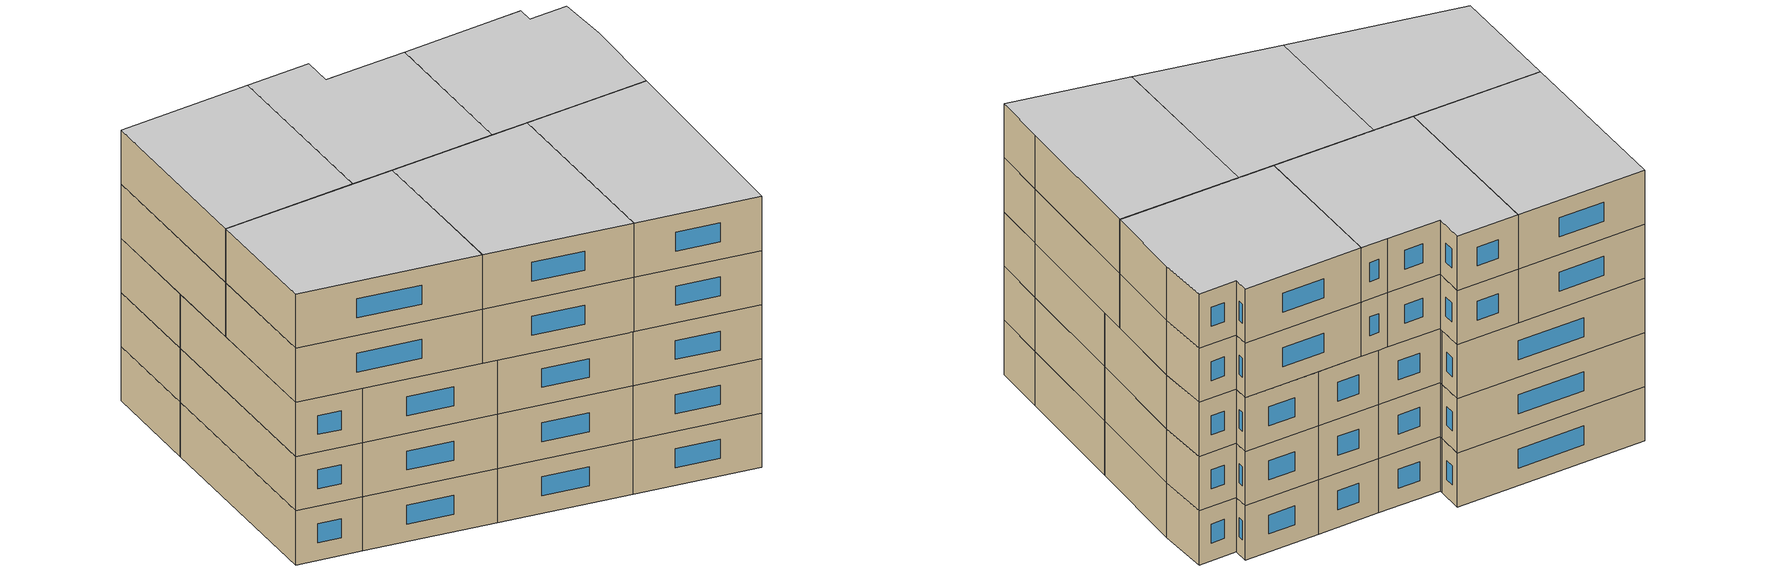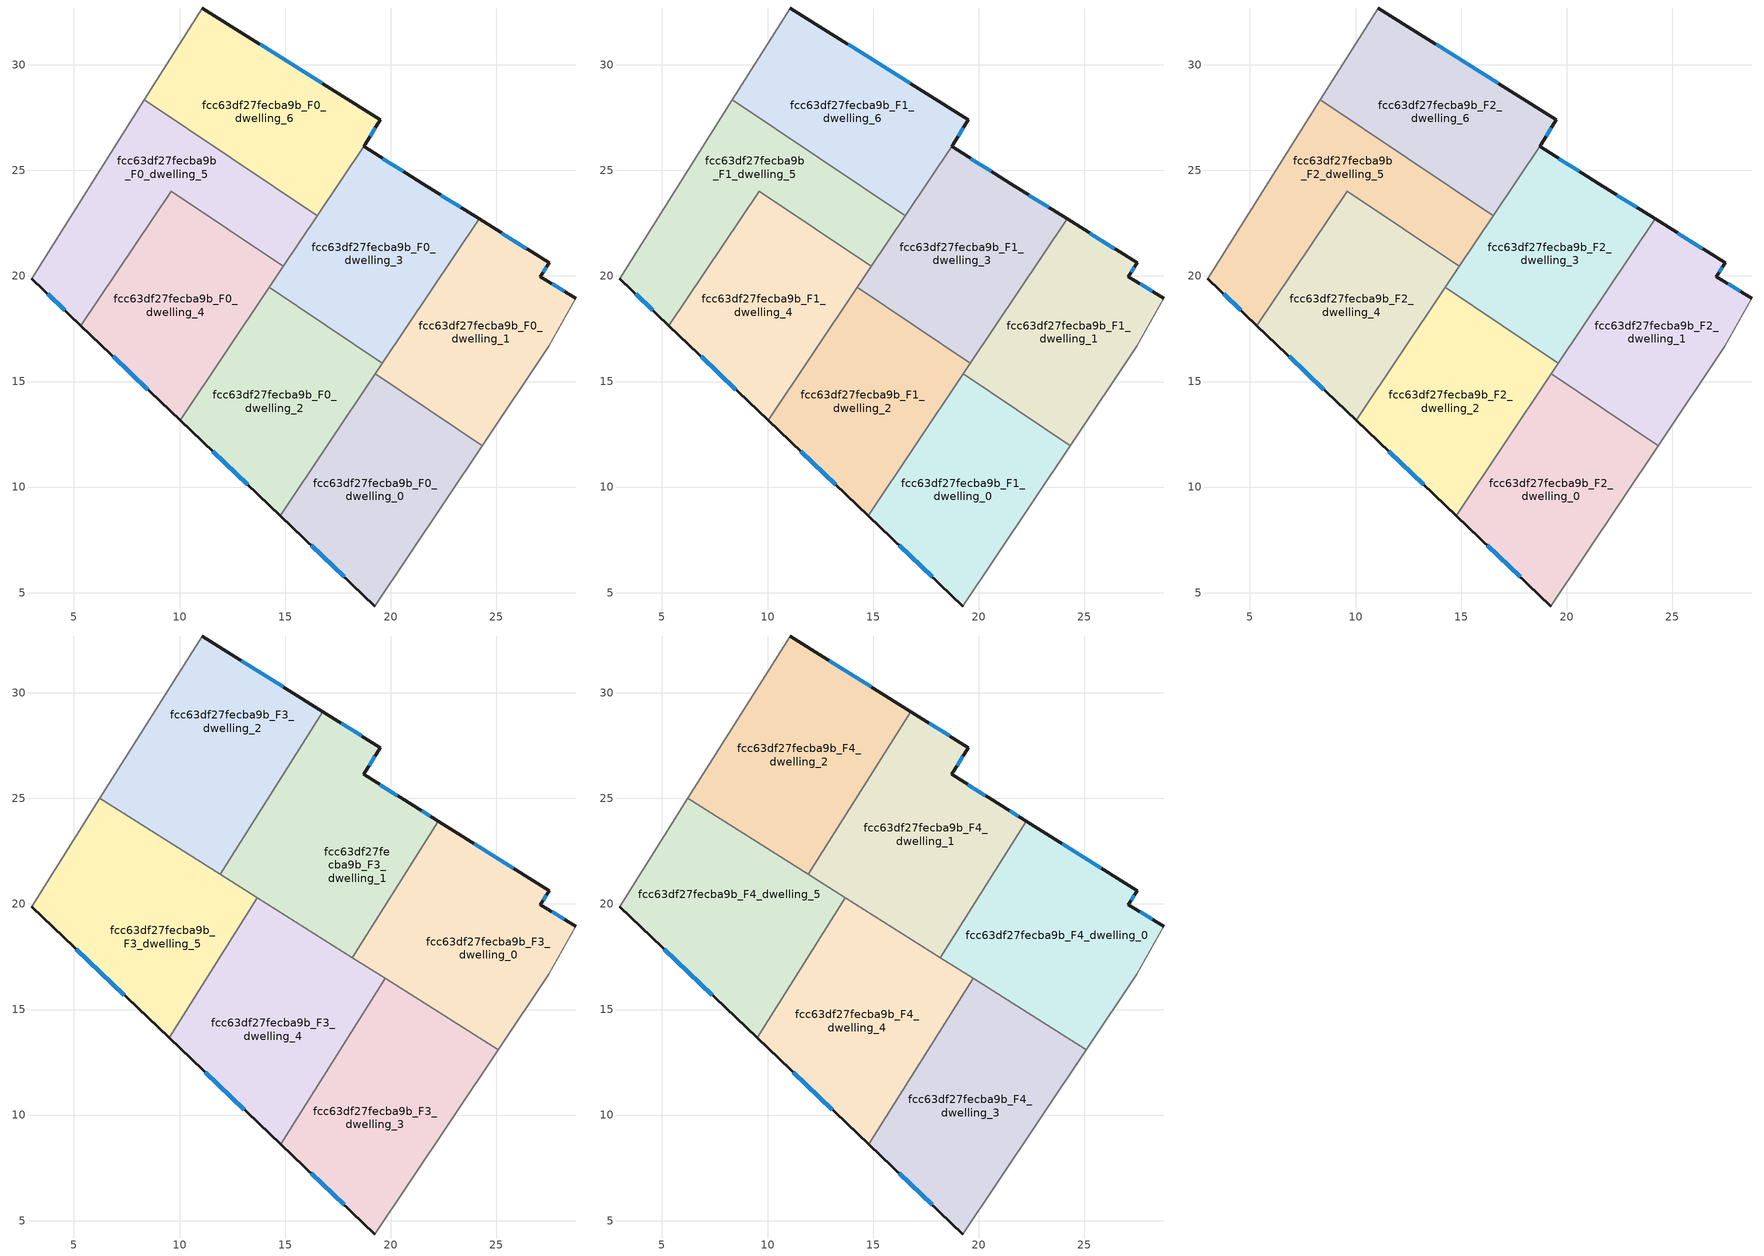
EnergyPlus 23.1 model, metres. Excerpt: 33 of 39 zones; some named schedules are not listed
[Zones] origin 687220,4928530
fcc63df27fecba9b_F0_dwelling_0
 floor ground (EU_floor_Construction): 24.35,11.96 20.84,6.73 19.25,4.37 14.77,8.64 19.28,15.36 z0
 wall outside (EU_wall_Construction): 14.77,8.64 19.25,4.37 z0:3
 wall adiabatic (EU_wall_Construction): 19.25,4.37 20.84,6.73 24.35,11.96 z0:3
 wall to fcc63df27fecba9b_F0_dwelling_1 (EU_wall_Construction): 24.35,11.96 19.28,15.36 z0:3
 wall to fcc63df27fecba9b_F0_dwelling_2 (EU_wall_Construction): 19.28,15.36 14.77,8.64 z0:3
 window (EU_Window_Construction): 16.23,7.25 17.79,5.75 z0.98:2.02
fcc63df27fecba9b_F0_dwelling_1
 floor ground (EU_floor_Construction): 27.51,20.62 27.1,19.97 28.78,18.93 27.5,16.67 24.35,11.96 19.28,15.36 24.2,22.7 z0
 wall outside (EU_wall_Construction): 28.78,18.93 27.1,19.97 27.51,20.62 24.2,22.7 z0:3
 wall adiabatic (EU_wall_Construction): 24.35,11.96 27.5,16.67 28.78,18.93 z0:3
 wall to fcc63df27fecba9b_F0_dwelling_3 (EU_wall_Construction): 24.2,22.7 19.61,15.86 z0:3
 wall to fcc63df27fecba9b_F0_dwelling_2 (EU_wall_Construction): 19.61,15.86 19.28,15.36 z0:3
 window (EU_Window_Construction): 27.23,20.19 27.38,20.41 / 28.23,19.27 27.65,19.64 / 26.43,21.3 25.27,22.03 z0.98:2.02
fcc63df27fecba9b_F0_dwelling_2
 floor ground (EU_floor_Construction): 19.61,15.86 14.77,8.64 10.03,13.17 14.24,19.46 z0
 wall outside (EU_wall_Construction): 10.03,13.17 14.77,8.64 z0:3
 wall to fcc63df27fecba9b_F0_dwelling_3 (EU_wall_Construction): 19.61,15.86 14.24,19.46 z0:3
 wall to fcc63df27fecba9b_F0_dwelling_4 (EU_wall_Construction): 14.24,19.46 10.03,13.17 z0:3
 window (EU_Window_Construction): 11.57,11.69 13.23,10.11 z0.98:2.02
fcc63df27fecba9b_F0_dwelling_3
 floor ground (EU_floor_Construction): 21.51,24.38 24.2,22.7 19.61,15.86 14.24,19.46 18.79,26.25 18.72,26.13 z0
 wall outside (EU_wall_Construction): 24.2,22.7 21.51,24.38 18.72,26.13 18.79,26.25 z0:3
 wall to fcc63df27fecba9b_F0_dwelling_6 (EU_wall_Construction): 18.79,26.25 16.52,22.85 z0:3
 wall to fcc63df27fecba9b_F0_dwelling_5 (EU_wall_Construction): 16.52,22.85 14.91,20.46 z0:3
 wall to fcc63df27fecba9b_F0_dwelling_4 (EU_wall_Construction): 14.91,20.46 14.24,19.46 z0:3
 window (EU_Window_Construction): 20.6,24.95 19.63,25.56 / 23.32,23.25 22.38,23.83 z0.98:2.02
fcc63df27fecba9b_F0_dwelling_4
 floor ground (EU_floor_Construction): 14.91,20.46 10.03,13.17 5.33,17.64 9.6,24.02 z0
 wall outside (EU_wall_Construction): 5.33,17.64 10.03,13.17 z0:3
 wall to fcc63df27fecba9b_F0_dwelling_5 (EU_wall_Construction): 14.91,20.46 9.6,24.02 5.33,17.64 z0:3
 window (EU_Window_Construction): 6.86,16.19 8.5,14.62 z0.98:2.02
fcc63df27fecba9b_F0_dwelling_5
 floor ground (EU_floor_Construction): 16.52,22.86 14.91,20.46 9.6,24.02 5.33,17.64 2.99,19.88 8.33,28.34 z0
 wall outside (EU_wall_Construction): 2.99,19.88 5.33,17.64 z0:3
 wall adiabatic (EU_wall_Construction): 8.33,28.34 2.99,19.88 z0:3
 wall to fcc63df27fecba9b_F0_dwelling_6 (EU_wall_Construction): 16.52,22.86 8.33,28.34 z0:3
 window (EU_Window_Construction): 3.75,19.15 4.57,18.37 z0.98:2.02
fcc63df27fecba9b_F0_dwelling_6
 floor ground (EU_floor_Construction): 19.52,27.41 18.79,26.25 16.52,22.86 8.33,28.34 11.07,32.7 z0
 wall outside (EU_wall_Construction): 18.79,26.25 19.52,27.41 11.07,32.7 z0:3
 wall adiabatic (EU_wall_Construction): 11.07,32.7 8.33,28.34 z0:3
 window (EU_Window_Construction): 16.77,29.13 13.82,30.97 / 19.03,26.62 19.28,27.03 z0.98:2.02
fcc63df27fecba9b_F1_dwelling_0
 floor to fcc63df27fecba9b_F0_dwelling_0 (EU_floor_Construction): 24.35,11.96 20.84,6.73 19.25,4.37 14.77,8.64 19.28,15.36 z3
 wall outside (EU_wall_Construction): 14.77,8.64 19.25,4.37 z3:6
 wall adiabatic (EU_wall_Construction): 19.25,4.37 20.84,6.73 24.35,11.96 z3:6
 wall to fcc63df27fecba9b_F1_dwelling_1 (EU_wall_Construction): 24.35,11.96 19.28,15.36 z3:6
 wall to fcc63df27fecba9b_F1_dwelling_2 (EU_wall_Construction): 19.28,15.36 14.77,8.64 z3:6
 window (EU_Window_Construction): 16.23,7.25 17.79,5.75 z3.98:5.02
fcc63df27fecba9b_F1_dwelling_1
 floor to fcc63df27fecba9b_F0_dwelling_1 (EU_floor_Construction): 27.51,20.62 27.1,19.97 28.78,18.93 27.5,16.67 24.35,11.96 19.28,15.36 24.2,22.7 z3
 wall outside (EU_wall_Construction): 28.78,18.93 27.1,19.97 27.51,20.62 24.2,22.7 z3:6
 wall adiabatic (EU_wall_Construction): 24.35,11.96 27.5,16.67 28.78,18.93 z3:6
 wall to fcc63df27fecba9b_F1_dwelling_3 (EU_wall_Construction): 24.2,22.7 19.61,15.86 z3:6
 wall to fcc63df27fecba9b_F1_dwelling_2 (EU_wall_Construction): 19.61,15.86 19.28,15.36 z3:6
 window (EU_Window_Construction): 27.23,20.19 27.38,20.41 / 28.23,19.27 27.65,19.64 / 26.43,21.3 25.27,22.03 z3.98:5.02
fcc63df27fecba9b_F1_dwelling_2
 floor to fcc63df27fecba9b_F0_dwelling_2 (EU_floor_Construction): 19.61,15.86 14.77,8.64 10.03,13.17 14.24,19.46 z3
 wall outside (EU_wall_Construction): 10.03,13.17 14.77,8.64 z3:6
 wall to fcc63df27fecba9b_F1_dwelling_3 (EU_wall_Construction): 19.61,15.86 14.24,19.46 z3:6
 wall to fcc63df27fecba9b_F1_dwelling_4 (EU_wall_Construction): 14.24,19.46 10.03,13.17 z3:6
 window (EU_Window_Construction): 11.57,11.69 13.23,10.11 z3.98:5.02
fcc63df27fecba9b_F1_dwelling_3
 floor to fcc63df27fecba9b_F0_dwelling_3 (EU_floor_Construction): 21.51,24.38 24.2,22.7 19.61,15.86 14.24,19.46 18.79,26.25 18.72,26.13 z3
 wall outside (EU_wall_Construction): 24.2,22.7 21.51,24.38 18.72,26.13 18.79,26.25 z3:6
 wall to fcc63df27fecba9b_F1_dwelling_6 (EU_wall_Construction): 18.79,26.25 16.52,22.85 z3:6
 wall to fcc63df27fecba9b_F1_dwelling_5 (EU_wall_Construction): 16.52,22.85 14.91,20.46 z3:6
 wall to fcc63df27fecba9b_F1_dwelling_4 (EU_wall_Construction): 14.91,20.46 14.24,19.46 z3:6
 window (EU_Window_Construction): 20.6,24.95 19.63,25.56 / 23.32,23.25 22.38,23.83 z3.98:5.02
fcc63df27fecba9b_F1_dwelling_4
 floor to fcc63df27fecba9b_F0_dwelling_4 (EU_floor_Construction): 14.91,20.46 10.03,13.17 5.33,17.64 9.6,24.02 z3
 wall outside (EU_wall_Construction): 5.33,17.64 10.03,13.17 z3:6
 wall to fcc63df27fecba9b_F1_dwelling_5 (EU_wall_Construction): 14.91,20.46 9.6,24.02 5.33,17.64 z3:6
 window (EU_Window_Construction): 6.86,16.19 8.5,14.62 z3.98:5.02
fcc63df27fecba9b_F1_dwelling_5
 floor to fcc63df27fecba9b_F0_dwelling_5 (EU_floor_Construction): 16.52,22.86 14.91,20.46 9.6,24.02 5.33,17.64 2.99,19.88 8.33,28.34 z3
 wall outside (EU_wall_Construction): 2.99,19.88 5.33,17.64 z3:6
 wall adiabatic (EU_wall_Construction): 8.33,28.34 2.99,19.88 z3:6
 wall to fcc63df27fecba9b_F1_dwelling_6 (EU_wall_Construction): 16.52,22.86 8.33,28.34 z3:6
 window (EU_Window_Construction): 3.75,19.15 4.57,18.37 z3.98:5.02
fcc63df27fecba9b_F1_dwelling_6
 floor to fcc63df27fecba9b_F0_dwelling_6 (EU_floor_Construction): 19.52,27.41 18.79,26.25 16.52,22.86 8.33,28.34 11.07,32.7 z3
 wall outside (EU_wall_Construction): 18.79,26.25 19.52,27.41 11.07,32.7 z3:6
 wall adiabatic (EU_wall_Construction): 11.07,32.7 8.33,28.34 z3:6
 window (EU_Window_Construction): 16.77,29.13 13.82,30.97 / 19.03,26.62 19.28,27.03 z3.98:5.02
fcc63df27fecba9b_F2_dwelling_0
 floor to fcc63df27fecba9b_F1_dwelling_0 (EU_floor_Construction): 24.35,11.96 20.84,6.73 19.25,4.37 14.77,8.64 19.28,15.36 z6
 wall outside (EU_wall_Construction): 14.77,8.64 19.25,4.37 z6:9
 wall adiabatic (EU_wall_Construction): 19.25,4.37 20.84,6.73 24.35,11.96 z6:9
 wall to fcc63df27fecba9b_F2_dwelling_1 (EU_wall_Construction): 24.35,11.96 19.28,15.36 z6:9
 wall to fcc63df27fecba9b_F2_dwelling_2 (EU_wall_Construction): 19.28,15.36 14.77,8.64 z6:9
 window (EU_Window_Construction): 16.23,7.25 17.79,5.75 z6.98:8.02
fcc63df27fecba9b_F2_dwelling_1
 floor to fcc63df27fecba9b_F1_dwelling_1 (EU_floor_Construction): 27.51,20.62 27.1,19.97 28.78,18.93 27.5,16.67 24.35,11.96 19.28,15.36 24.2,22.7 z6
 wall outside (EU_wall_Construction): 28.78,18.93 27.1,19.97 27.51,20.62 24.2,22.7 z6:9
 wall adiabatic (EU_wall_Construction): 24.35,11.96 27.5,16.67 28.78,18.93 z6:9
 wall to fcc63df27fecba9b_F2_dwelling_3 (EU_wall_Construction): 24.2,22.7 19.61,15.86 z6:9
 wall to fcc63df27fecba9b_F2_dwelling_2 (EU_wall_Construction): 19.61,15.86 19.28,15.36 z6:9
 window (EU_Window_Construction): 27.23,20.19 27.38,20.41 / 28.23,19.27 27.65,19.64 / 26.43,21.3 25.27,22.03 z6.98:8.02
fcc63df27fecba9b_F2_dwelling_2
 floor to fcc63df27fecba9b_F1_dwelling_2 (EU_floor_Construction): 19.61,15.86 14.77,8.64 10.03,13.17 14.24,19.46 z6
 wall outside (EU_wall_Construction): 10.03,13.17 14.77,8.64 z6:9
 wall to fcc63df27fecba9b_F2_dwelling_3 (EU_wall_Construction): 19.61,15.86 14.24,19.46 z6:9
 wall to fcc63df27fecba9b_F2_dwelling_4 (EU_wall_Construction): 14.24,19.46 10.03,13.17 z6:9
 window (EU_Window_Construction): 11.57,11.69 13.23,10.11 z6.98:8.02
 ceiling adiabatic (EU_roof_Construction): 15.34,9.48 19.61,15.86 19.43,15.98 z9
fcc63df27fecba9b_F2_dwelling_3
 floor to fcc63df27fecba9b_F1_dwelling_3 (EU_floor_Construction): 21.51,24.38 24.2,22.7 19.61,15.86 14.24,19.46 18.79,26.25 18.72,26.13 z6
 wall outside (EU_wall_Construction): 24.2,22.7 21.51,24.38 18.72,26.13 18.79,26.25 z6:9
 wall to fcc63df27fecba9b_F2_dwelling_6 (EU_wall_Construction): 18.79,26.25 16.52,22.85 z6:9
 wall to fcc63df27fecba9b_F2_dwelling_5 (EU_wall_Construction): 16.52,22.85 14.91,20.46 z6:9
 wall to fcc63df27fecba9b_F2_dwelling_4 (EU_wall_Construction): 14.91,20.46 14.24,19.46 z6:9
 window (EU_Window_Construction): 20.6,24.95 19.63,25.56 / 23.32,23.25 22.38,23.83 z6.98:8.02
 ceiling adiabatic (EU_roof_Construction): 19.75,16.47 19.43,15.98 19.61,15.86 24.2,22.7 22.26,23.91 18.19,17.46 z9
fcc63df27fecba9b_F2_dwelling_4
 floor to fcc63df27fecba9b_F1_dwelling_4 (EU_floor_Construction): 14.91,20.46 10.03,13.17 5.33,17.64 9.6,24.02 z6
 wall outside (EU_wall_Construction): 5.33,17.64 10.03,13.17 z6:9
 wall to fcc63df27fecba9b_F2_dwelling_5 (EU_wall_Construction): 14.91,20.46 9.6,24.02 5.33,17.64 z6:9
 window (EU_Window_Construction): 6.86,16.19 8.5,14.62 z6.98:8.02
 ceiling adiabatic (EU_roof_Construction): 9.51,13.66 13.69,20.29 9.06,23.21 5.33,17.64 z9
fcc63df27fecba9b_F2_dwelling_5
 floor to fcc63df27fecba9b_F1_dwelling_5 (EU_floor_Construction): 16.52,22.86 14.91,20.46 9.6,24.02 5.33,17.64 2.99,19.88 8.33,28.34 z6
 wall outside (EU_wall_Construction): 2.99,19.88 5.33,17.64 z6:9
 wall adiabatic (EU_wall_Construction): 8.33,28.34 2.99,19.88 z6:9
 wall to fcc63df27fecba9b_F2_dwelling_6 (EU_wall_Construction): 16.52,22.86 8.33,28.34 z6:9
 window (EU_Window_Construction): 3.75,19.15 4.57,18.37 z6.98:8.02
fcc63df27fecba9b_F2_dwelling_6
 floor to fcc63df27fecba9b_F1_dwelling_6 (EU_floor_Construction): 19.52,27.41 18.79,26.25 16.52,22.86 8.33,28.34 11.07,32.7 z6
 wall outside (EU_wall_Construction): 18.79,26.25 19.52,27.41 11.07,32.7 z6:9
 wall adiabatic (EU_wall_Construction): 11.07,32.7 8.33,28.34 z6:9
 window (EU_Window_Construction): 16.77,29.13 13.82,30.97 / 19.03,26.62 19.28,27.03 z6.98:8.02
fcc63df27fecba9b_F3_dwelling_0
 floor to fcc63df27fecba9b_F2_dwelling_1 (EU_floor_Construction): 27.51,20.62 27.1,19.97 28.78,18.93 27.5,16.67 25.11,13.1 19.94,16.35 24.2,22.7 z9
 floor adiabatic (EU_floor_Construction): 24.2,22.7 19.94,16.35 18.19,17.46 22.26,23.91 z9
 wall outside (EU_wall_Construction): 28.78,18.93 27.1,19.97 27.51,20.62 22.26,23.91 z9:12
 wall adiabatic (EU_wall_Construction): 25.11,13.1 27.5,16.67 28.78,18.93 z9:12
 wall to fcc63df27fecba9b_F3_dwelling_1 (EU_wall_Construction): 22.26,23.91 18.19,17.46 z9:12
 wall to fcc63df27fecba9b_F3_dwelling_3 (EU_wall_Construction): 19.75,16.48 25.11,13.1 z9:12
 wall to fcc63df27fecba9b_F3_dwelling_4 (EU_wall_Construction): 18.19,17.46 19.75,16.48 z9:12
 window (EU_Window_Construction): 25.8,21.69 23.97,22.84 / 27.23,20.19 27.38,20.41 / 28.23,19.27 27.65,19.64 z9.98:11.02
fcc63df27fecba9b_F3_dwelling_1
 floor to fcc63df27fecba9b_F2_dwelling_3 (EU_floor_Construction): 22.26,23.91 18.19,17.46 14.47,19.8 18.79,26.25 18.72,26.13 z9
 floor to fcc63df27fecba9b_F2_dwelling_6 (EU_floor_Construction): 19.52,27.41 18.79,26.25 16.52,22.86 13.93,24.59 16.78,29.12 z9
 floor to fcc63df27fecba9b_F2_dwelling_5 (EU_floor_Construction): 16.52,22.86 14.91,20.46 12.39,22.15 13.93,24.59 z9
 floor to fcc63df27fecba9b_F2_dwelling_4 (EU_floor_Construction): 14.91,20.46 14.47,19.8 11.92,21.41 12.39,22.15 z9
 wall outside (EU_wall_Construction): 22.26,23.91 21.09,24.64 18.72,26.13 19.52,27.41 16.78,29.12 z9:12
 wall to fcc63df27fecba9b_F3_dwelling_2 (EU_wall_Construction): 16.78,29.12 11.92,21.41 z9:12
 wall to fcc63df27fecba9b_F3_dwelling_4 (EU_wall_Construction): 13.69,20.29 18.19,17.46 z9:12
 wall to fcc63df27fecba9b_F3_dwelling_5 (EU_wall_Construction): 11.92,21.41 13.69,20.29 z9:12
 window (EU_Window_Construction): 18.63,27.96 17.67,28.56 / 18.98,26.55 19.26,26.99 / 20.32,25.13 19.49,25.65 / 21.88,24.15 21.47,24.41 z9.98:11.02
fcc63df27fecba9b_F3_dwelling_2
 floor to fcc63df27fecba9b_F2_dwelling_6 (EU_floor_Construction): 16.78,29.12 13.93,24.59 8.33,28.34 11.07,32.7 z9
 floor to fcc63df27fecba9b_F2_dwelling_5 (EU_floor_Construction): 13.93,24.59 12.39,22.15 9.6,24.02 9.06,23.21 6.22,25 8.33,28.34 z9
 floor to fcc63df27fecba9b_F2_dwelling_4 (EU_floor_Construction): 12.39,22.15 11.92,21.41 9.06,23.21 9.6,24.02 z9
 wall outside (EU_wall_Construction): 16.78,29.12 11.07,32.7 z9:12
 wall adiabatic (EU_wall_Construction): 11.07,32.7 6.22,25 z9:12
 wall to fcc63df27fecba9b_F3_dwelling_5 (EU_wall_Construction): 6.22,25 11.92,21.41 z9:12
 window (EU_Window_Construction): 14.93,30.28 12.93,31.53 z9.98:11.02
fcc63df27fecba9b_F3_dwelling_3
 floor to fcc63df27fecba9b_F2_dwelling_0 (EU_floor_Construction): 24.35,11.96 20.84,6.73 19.25,4.37 14.79,8.62 15.34,9.48 19.28,15.36 z9
 floor to fcc63df27fecba9b_F2_dwelling_1 (EU_floor_Construction): 25.11,13.1 24.35,11.96 19.28,15.36 19.94,16.35 z9
 floor adiabatic (EU_floor_Construction): 19.94,16.35 15.34,9.48 19.75,16.47 z9
 wall outside (EU_wall_Construction): 14.79,8.62 19.25,4.37 z9:12
 wall adiabatic (EU_wall_Construction): 19.25,4.37 20.84,6.73 25.11,13.1 z9:12
 wall to fcc63df27fecba9b_F3_dwelling_4 (EU_wall_Construction): 19.75,16.47 14.79,8.62 z9:12
 window (EU_Window_Construction): 16.24,7.23 17.8,5.75 z9.98:11.02
fcc63df27fecba9b_F3_dwelling_4
 floor to fcc63df27fecba9b_F2_dwelling_2 (EU_floor_Construction): 19.43,15.98 15.34,9.48 14.77,8.64 10.03,13.17 14.24,19.46 z9
 floor to fcc63df27fecba9b_F2_dwelling_0 (EU_floor_Construction): 15.34,9.48 14.79,8.62 14.77,8.64 z9
 floor to fcc63df27fecba9b_F2_dwelling_4 (EU_floor_Construction): 14.47,19.8 10.03,13.17 9.51,13.66 13.69,20.29 z9
 floor to fcc63df27fecba9b_F2_dwelling_3 (EU_floor_Construction): 19.75,16.47 19.43,15.98 14.24,19.46 14.47,19.8 z9
 wall outside (EU_wall_Construction): 9.51,13.66 14.79,8.62 z9:12
 wall to fcc63df27fecba9b_F3_dwelling_5 (EU_wall_Construction): 13.69,20.29 9.51,13.66 z9:12
 window (EU_Window_Construction): 11.23,12.02 13.07,10.26 z9.98:11.02
fcc63df27fecba9b_F3_dwelling_5
 floor to fcc63df27fecba9b_F2_dwelling_5 (EU_floor_Construction): 9.06,23.21 5.33,17.64 2.99,19.88 6.22,25 z9
 floor adiabatic (EU_floor_Construction): 13.69,20.29 9.51,13.66 5.33,17.64 9.06,23.21 z9
 wall outside (EU_wall_Construction): 2.99,19.88 9.51,13.66 z9:12
 wall adiabatic (EU_wall_Construction): 6.22,25 2.99,19.88 z9:12
 window (EU_Window_Construction): 5.11,17.85 7.39,15.68 z9.98:11.02
fcc63df27fecba9b_F4_dwelling_0
 floor to fcc63df27fecba9b_F3_dwelling_0 (EU_floor_Construction): 27.51,20.62 27.1,19.97 28.78,18.93 27.5,16.67 25.11,13.1 18.19,17.46 22.26,23.91 z12
 wall outside (EU_wall_Construction): 28.78,18.93 27.1,19.97 27.51,20.62 22.26,23.91 z12:15
 wall adiabatic (EU_wall_Construction): 25.11,13.1 27.5,16.67 28.78,18.93 z12:15
 wall to fcc63df27fecba9b_F4_dwelling_1 (EU_wall_Construction): 22.26,23.91 18.19,17.46 z12:15
 wall to fcc63df27fecba9b_F4_dwelling_3 (EU_wall_Construction): 19.75,16.48 25.11,13.1 z12:15
 wall to fcc63df27fecba9b_F4_dwelling_4 (EU_wall_Construction): 18.19,17.46 19.75,16.48 z12:15
 window (EU_Window_Construction): 25.8,21.69 23.97,22.84 / 27.23,20.19 27.38,20.41 / 28.23,19.27 27.65,19.64 z12.98:14.02
 ceiling to fcc63df27fecba9b_F5_dwelling_0 (EU_floor_Construction): 25.11,13.1 27.5,16.67 28.78,18.93 27.1,19.97 27.51,20.62 22.26,23.91 18.19,17.46 z15
fcc63df27fecba9b_F4_dwelling_1
 floor to fcc63df27fecba9b_F3_dwelling_1 (EU_floor_Construction): 19.52,27.41 18.72,26.13 21.09,24.64 22.26,23.91 18.19,17.46 11.92,21.41 16.78,29.12 z12
 wall outside (EU_wall_Construction): 22.26,23.91 21.09,24.64 18.72,26.13 19.52,27.41 16.78,29.12 z12:15
 wall to fcc63df27fecba9b_F4_dwelling_2 (EU_wall_Construction): 16.78,29.12 11.92,21.41 z12:15
 wall to fcc63df27fecba9b_F4_dwelling_4 (EU_wall_Construction): 13.69,20.29 18.19,17.46 z12:15
 wall to fcc63df27fecba9b_F4_dwelling_5 (EU_wall_Construction): 11.92,21.41 13.69,20.29 z12:15
 window (EU_Window_Construction): 18.63,27.96 17.67,28.56 / 18.98,26.55 19.26,26.99 / 20.32,25.13 19.49,25.65 / 21.88,24.15 21.47,24.41 z12.98:14.02
 ceiling to fcc63df27fecba9b_F5_dwelling_1 (EU_floor_Construction): 18.19,17.46 22.26,23.91 21.09,24.64 18.72,26.13 19.52,27.41 16.78,29.12 11.92,21.41 z15
fcc63df27fecba9b_F4_dwelling_2
 floor to fcc63df27fecba9b_F3_dwelling_2 (EU_floor_Construction): 16.78,29.12 11.92,21.41 6.22,25 11.07,32.7 z12
 wall outside (EU_wall_Construction): 16.78,29.12 11.07,32.7 z12:15
 wall adiabatic (EU_wall_Construction): 11.07,32.7 6.22,25 z12:15
 wall to fcc63df27fecba9b_F4_dwelling_5 (EU_wall_Construction): 6.22,25 11.92,21.41 z12:15
 window (EU_Window_Construction): 14.93,30.28 12.93,31.53 z12.98:14.02
 ceiling to fcc63df27fecba9b_F5_dwelling_2 (EU_floor_Construction): 11.92,21.41 16.78,29.12 11.07,32.7 6.22,25 z15
fcc63df27fecba9b_F4_dwelling_3
 floor to fcc63df27fecba9b_F3_dwelling_3 (EU_floor_Construction): 25.11,13.1 20.84,6.73 19.25,4.37 14.79,8.62 19.75,16.47 z12
 wall outside (EU_wall_Construction): 14.79,8.62 19.25,4.37 z12:15
 wall adiabatic (EU_wall_Construction): 19.25,4.37 20.84,6.73 25.11,13.1 z12:15
 wall to fcc63df27fecba9b_F4_dwelling_4 (EU_wall_Construction): 19.75,16.47 14.79,8.62 z12:15
 window (EU_Window_Construction): 16.24,7.23 17.8,5.75 z12.98:14.02
 ceiling to fcc63df27fecba9b_F5_dwelling_3 (EU_floor_Construction): 20.84,6.73 25.11,13.1 19.75,16.47 14.79,8.62 19.25,4.37 z15
fcc63df27fecba9b_F4_dwelling_4
 floor to fcc63df27fecba9b_F3_dwelling_4 (EU_floor_Construction): 19.75,16.47 14.79,8.62 9.51,13.66 13.69,20.29 z12
 wall outside (EU_wall_Construction): 9.51,13.66 14.79,8.62 z12:15
 wall to fcc63df27fecba9b_F4_dwelling_5 (EU_wall_Construction): 13.69,20.29 9.51,13.66 z12:15
 window (EU_Window_Construction): 11.23,12.02 13.07,10.26 z12.98:14.02
 ceiling to fcc63df27fecba9b_F5_dwelling_4 (EU_floor_Construction): 14.79,8.62 19.75,16.47 13.69,20.29 9.51,13.66 z15
fcc63df27fecba9b_F4_dwelling_5
 floor to fcc63df27fecba9b_F3_dwelling_5 (EU_floor_Construction): 13.69,20.29 9.51,13.66 2.99,19.88 6.22,25 z12
 wall outside (EU_wall_Construction): 2.99,19.88 9.51,13.66 z12:15
 wall adiabatic (EU_wall_Construction): 6.22,25 2.99,19.88 z12:15
 window (EU_Window_Construction): 5.11,17.85 7.39,15.68 z12.98:14.02
 ceiling to fcc63df27fecba9b_F5_dwelling_5 (EU_floor_Construction): 9.51,13.66 13.69,20.29 6.22,25 2.99,19.88 z15
[Building]
EU S2 Campaign: North Axis=0; Terrain=City; Solar Distribution=FullExterior
[Site:Location]
Bologna: Latitude=44.5; Longitude=11.25; Time Zone=1; Elevation=37
[SizingPeriod:WeatherFileDays]
AnnualSizingPeriod: Begin Month=1; Begin Day of Month=1; End Month=12; End Day of Month=31; Day of Week for Start Day=Monday; Use Weather File Daylight Saving Period=No; Use Weather File Rain and Snow Indicators=No
[MATERIAL]
EU_InternalMass_Material: Roughness=MediumRough; Thickness=0.1; Conductivity=1; Density=1800; Specific Heat=900; Thermal Absorptance=0.9; Solar Absorptance=0.7; Visible Absorptance=0.7
[MATERIAL:NOMASS] Roughness=MediumRough; Thermal Absorptance=0.9; Solar Absorptance=0.7; Visible Absorptance=0.7
Name | Thermal Resistance
EU_wall_NoMass | 0.905828
EU_roof_NoMass | 0.37593
EU_floor_NoMass | 0.67114
[WINDOWMATERIAL:SIMPLEGLAZINGSYSTEM]
EU_Window_SimpleGlazing: UFactor=4.52486; Solar Heat Gain Coefficient=0.85; Visible Transmittance=0.85
[CONSTRUCTION]
EU_wall_Construction: EU_wall_NoMass
EU_roof_Construction: EU_roof_NoMass
EU_floor_Construction: EU_floor_NoMass
EU_Window_Construction: EU_Window_SimpleGlazing
EU_InternalMass_Construction: EU_InternalMass_Material
[ZONE] Type=1; Multiplier=1; Ceiling Height=autocalculate; Floor Area=autocalculate; Part of Total Floor Area=Yes
Name | Volume
fcc63df27fecba9b_F0_dwelling_0; fcc63df27fecba9b_F1_dwelling_0; fcc63df27fecba9b_F2_dwelling_0 | 157.775
fcc63df27fecba9b_F3_dwelling_0; fcc63df27fecba9b_F4_dwelling_0 | 184.084
fcc63df27fecba9b_F0_dwelling_1; fcc63df27fecba9b_F1_dwelling_1; fcc63df27fecba9b_F2_dwelling_1 | 157.77
fcc63df27fecba9b_F3_dwelling_1; fcc63df27fecba9b_F4_dwelling_1 | 184.072
fcc63df27fecba9b_F0_dwelling_2; fcc63df27fecba9b_F1_dwelling_2; fcc63df27fecba9b_F2_dwelling_2 | 157.787
fcc63df27fecba9b_F3_dwelling_2; fcc63df27fecba9b_F4_dwelling_2 | 184.087
fcc63df27fecba9b_F0_dwelling_3; fcc63df27fecba9b_F1_dwelling_3; fcc63df27fecba9b_F2_dwelling_3 | 157.808
fcc63df27fecba9b_F3_dwelling_3; fcc63df27fecba9b_F4_dwelling_3 | 184.091
fcc63df27fecba9b_F0_dwelling_4; fcc63df27fecba9b_F1_dwelling_4; fcc63df27fecba9b_F2_dwelling_4 | 157.767
fcc63df27fecba9b_F3_dwelling_4; fcc63df27fecba9b_F4_dwelling_4 | 184.089
fcc63df27fecba9b_F0_dwelling_5; fcc63df27fecba9b_F1_dwelling_5; fcc63df27fecba9b_F2_dwelling_5 | 157.778
fcc63df27fecba9b_F3_dwelling_5; fcc63df27fecba9b_F4_dwelling_5 | 184.088
fcc63df27fecba9b_F0_dwelling_6; fcc63df27fecba9b_F1_dwelling_6; fcc63df27fecba9b_F2_dwelling_6 | 157.781
[INTERNALMASS] Construction=EU_InternalMass_Construction
Name | Zone or ZoneList | Surface Area
fcc63df27fecba9b_F0_dwelling_0_EU_InternalMass | fcc63df27fecba9b_F0_dwelling_0 | 52.5931
fcc63df27fecba9b_F0_dwelling_1_EU_InternalMass | fcc63df27fecba9b_F0_dwelling_1 | 52.5901
fcc63df27fecba9b_F0_dwelling_2_EU_InternalMass | fcc63df27fecba9b_F0_dwelling_2 | 52.5961
fcc63df27fecba9b_F0_dwelling_3_EU_InternalMass | fcc63df27fecba9b_F0_dwelling_3 | 52.6017
fcc63df27fecba9b_F0_dwelling_4_EU_InternalMass | fcc63df27fecba9b_F0_dwelling_4 | 52.5903
fcc63df27fecba9b_F0_dwelling_5_EU_InternalMass | fcc63df27fecba9b_F0_dwelling_5 | 52.5925
fcc63df27fecba9b_F0_dwelling_6_EU_InternalMass | fcc63df27fecba9b_F0_dwelling_6 | 52.5949
fcc63df27fecba9b_F1_dwelling_0_EU_InternalMass | fcc63df27fecba9b_F1_dwelling_0 | 52.5931
fcc63df27fecba9b_F1_dwelling_1_EU_InternalMass | fcc63df27fecba9b_F1_dwelling_1 | 52.5901
fcc63df27fecba9b_F1_dwelling_2_EU_InternalMass | fcc63df27fecba9b_F1_dwelling_2 | 52.5961
fcc63df27fecba9b_F1_dwelling_3_EU_InternalMass | fcc63df27fecba9b_F1_dwelling_3 | 52.6017
fcc63df27fecba9b_F1_dwelling_4_EU_InternalMass | fcc63df27fecba9b_F1_dwelling_4 | 52.5903
fcc63df27fecba9b_F1_dwelling_5_EU_InternalMass | fcc63df27fecba9b_F1_dwelling_5 | 52.5925
fcc63df27fecba9b_F1_dwelling_6_EU_InternalMass | fcc63df27fecba9b_F1_dwelling_6 | 52.5949
fcc63df27fecba9b_F2_dwelling_0_EU_InternalMass | fcc63df27fecba9b_F2_dwelling_0 | 52.5931
fcc63df27fecba9b_F2_dwelling_1_EU_InternalMass | fcc63df27fecba9b_F2_dwelling_1 | 52.5901
fcc63df27fecba9b_F2_dwelling_2_EU_InternalMass | fcc63df27fecba9b_F2_dwelling_2 | 52.5961
fcc63df27fecba9b_F2_dwelling_3_EU_InternalMass | fcc63df27fecba9b_F2_dwelling_3 | 52.6017
fcc63df27fecba9b_F2_dwelling_4_EU_InternalMass | fcc63df27fecba9b_F2_dwelling_4 | 52.5903
fcc63df27fecba9b_F2_dwelling_5_EU_InternalMass | fcc63df27fecba9b_F2_dwelling_5 | 52.5925
fcc63df27fecba9b_F2_dwelling_6_EU_InternalMass | fcc63df27fecba9b_F2_dwelling_6 | 52.5949
fcc63df27fecba9b_F3_dwelling_0_EU_InternalMass | fcc63df27fecba9b_F3_dwelling_0 | 61.3611
fcc63df27fecba9b_F3_dwelling_1_EU_InternalMass | fcc63df27fecba9b_F3_dwelling_1 | 61.3573
fcc63df27fecba9b_F3_dwelling_2_EU_InternalMass | fcc63df27fecba9b_F3_dwelling_2 | 61.3621
fcc63df27fecba9b_F3_dwelling_3_EU_InternalMass | fcc63df27fecba9b_F3_dwelling_3 | 61.3634
fcc63df27fecba9b_F3_dwelling_4_EU_InternalMass | fcc63df27fecba9b_F3_dwelling_4 | 61.3634
fcc63df27fecba9b_F3_dwelling_5_EU_InternalMass | fcc63df27fecba9b_F3_dwelling_5 | 61.3622
fcc63df27fecba9b_F4_dwelling_0_EU_InternalMass | fcc63df27fecba9b_F4_dwelling_0 | 61.3611
fcc63df27fecba9b_F4_dwelling_1_EU_InternalMass | fcc63df27fecba9b_F4_dwelling_1 | 61.3573
fcc63df27fecba9b_F4_dwelling_2_EU_InternalMass | fcc63df27fecba9b_F4_dwelling_2 | 61.3621
fcc63df27fecba9b_F4_dwelling_3_EU_InternalMass | fcc63df27fecba9b_F4_dwelling_3 | 61.3634
fcc63df27fecba9b_F4_dwelling_4_EU_InternalMass | fcc63df27fecba9b_F4_dwelling_4 | 61.3634
fcc63df27fecba9b_F4_dwelling_5_EU_InternalMass | fcc63df27fecba9b_F4_dwelling_5 | 61.3622
[OTHEREQUIPMENT] Fuel Type=Electricity; Design Level Calculation Method=Watts/Area; Power per Zone Floor Area=1; Fraction Latent=0; Fraction Radiant=0; Fraction Lost=0; Carbon Dioxide Generation Rate=0; EndUse Subcategory=EU_Step8_InternalGains
Name | Zone or ZoneList or Space or SpaceList | Schedule
EU_Step8_InternalGain_fcc63df27fecba9b_F0_dwelling_0_f000 | fcc63df27fecba9b_F0_dwelling_0 | EU_Step8_GainSchedule_fcc63df27fecba9b_F0_dwelling_0_f000
EU_Step8_InternalGain_fcc63df27fecba9b_F0_dwelling_1_f000 | fcc63df27fecba9b_F0_dwelling_1 | EU_Step8_GainSchedule_fcc63df27fecba9b_F0_dwelling_1_f000
EU_Step8_InternalGain_fcc63df27fecba9b_F0_dwelling_2_f000 | fcc63df27fecba9b_F0_dwelling_2 | EU_Step8_GainSchedule_fcc63df27fecba9b_F0_dwelling_2_f000
EU_Step8_InternalGain_fcc63df27fecba9b_F0_dwelling_3_f000 | fcc63df27fecba9b_F0_dwelling_3 | EU_Step8_GainSchedule_fcc63df27fecba9b_F0_dwelling_3_f000
EU_Step8_InternalGain_fcc63df27fecba9b_F0_dwelling_4_f000 | fcc63df27fecba9b_F0_dwelling_4 | EU_Step8_GainSchedule_fcc63df27fecba9b_F0_dwelling_4_f000
EU_Step8_InternalGain_fcc63df27fecba9b_F0_dwelling_5_f000 | fcc63df27fecba9b_F0_dwelling_5 | EU_Step8_GainSchedule_fcc63df27fecba9b_F0_dwelling_5_f000
EU_Step8_InternalGain_fcc63df27fecba9b_F0_dwelling_6_f000 | fcc63df27fecba9b_F0_dwelling_6 | EU_Step8_GainSchedule_fcc63df27fecba9b_F0_dwelling_6_f000
EU_Step8_InternalGain_fcc63df27fecba9b_F1_dwelling_0_f000 | fcc63df27fecba9b_F1_dwelling_0 | EU_Step8_GainSchedule_fcc63df27fecba9b_F1_dwelling_0_f000
EU_Step8_InternalGain_fcc63df27fecba9b_F1_dwelling_1_f000 | fcc63df27fecba9b_F1_dwelling_1 | EU_Step8_GainSchedule_fcc63df27fecba9b_F1_dwelling_1_f000
EU_Step8_InternalGain_fcc63df27fecba9b_F1_dwelling_2_f000 | fcc63df27fecba9b_F1_dwelling_2 | EU_Step8_GainSchedule_fcc63df27fecba9b_F1_dwelling_2_f000
EU_Step8_InternalGain_fcc63df27fecba9b_F1_dwelling_3_f000 | fcc63df27fecba9b_F1_dwelling_3 | EU_Step8_GainSchedule_fcc63df27fecba9b_F1_dwelling_3_f000
EU_Step8_InternalGain_fcc63df27fecba9b_F1_dwelling_4_f000 | fcc63df27fecba9b_F1_dwelling_4 | EU_Step8_GainSchedule_fcc63df27fecba9b_F1_dwelling_4_f000
EU_Step8_InternalGain_fcc63df27fecba9b_F1_dwelling_5_f000 | fcc63df27fecba9b_F1_dwelling_5 | EU_Step8_GainSchedule_fcc63df27fecba9b_F1_dwelling_5_f000
EU_Step8_InternalGain_fcc63df27fecba9b_F1_dwelling_6_f000 | fcc63df27fecba9b_F1_dwelling_6 | EU_Step8_GainSchedule_fcc63df27fecba9b_F1_dwelling_6_f000
EU_Step8_InternalGain_fcc63df27fecba9b_F2_dwelling_0_f000 | fcc63df27fecba9b_F2_dwelling_0 | EU_Step8_GainSchedule_fcc63df27fecba9b_F2_dwelling_0_f000
EU_Step8_InternalGain_fcc63df27fecba9b_F2_dwelling_1_f000 | fcc63df27fecba9b_F2_dwelling_1 | EU_Step8_GainSchedule_fcc63df27fecba9b_F2_dwelling_1_f000
EU_Step8_InternalGain_fcc63df27fecba9b_F2_dwelling_2_f000 | fcc63df27fecba9b_F2_dwelling_2 | EU_Step8_GainSchedule_fcc63df27fecba9b_F2_dwelling_2_f000
EU_Step8_InternalGain_fcc63df27fecba9b_F2_dwelling_3_f000 | fcc63df27fecba9b_F2_dwelling_3 | EU_Step8_GainSchedule_fcc63df27fecba9b_F2_dwelling_3_f000
EU_Step8_InternalGain_fcc63df27fecba9b_F2_dwelling_4_f000 | fcc63df27fecba9b_F2_dwelling_4 | EU_Step8_GainSchedule_fcc63df27fecba9b_F2_dwelling_4_f000
EU_Step8_InternalGain_fcc63df27fecba9b_F2_dwelling_5_f000 | fcc63df27fecba9b_F2_dwelling_5 | EU_Step8_GainSchedule_fcc63df27fecba9b_F2_dwelling_5_f000
EU_Step8_InternalGain_fcc63df27fecba9b_F2_dwelling_6_f000 | fcc63df27fecba9b_F2_dwelling_6 | EU_Step8_GainSchedule_fcc63df27fecba9b_F2_dwelling_6_f000
EU_Step8_InternalGain_fcc63df27fecba9b_F3_dwelling_0_f000 | fcc63df27fecba9b_F3_dwelling_0 | EU_Step8_GainSchedule_fcc63df27fecba9b_F3_dwelling_0_f000
EU_Step8_InternalGain_fcc63df27fecba9b_F3_dwelling_1_f000 | fcc63df27fecba9b_F3_dwelling_1 | EU_Step8_GainSchedule_fcc63df27fecba9b_F3_dwelling_1_f000
EU_Step8_InternalGain_fcc63df27fecba9b_F3_dwelling_2_f000 | fcc63df27fecba9b_F3_dwelling_2 | EU_Step8_GainSchedule_fcc63df27fecba9b_F3_dwelling_2_f000
EU_Step8_InternalGain_fcc63df27fecba9b_F3_dwelling_3_f000 | fcc63df27fecba9b_F3_dwelling_3 | EU_Step8_GainSchedule_fcc63df27fecba9b_F3_dwelling_3_f000
EU_Step8_InternalGain_fcc63df27fecba9b_F3_dwelling_4_f000 | fcc63df27fecba9b_F3_dwelling_4 | EU_Step8_GainSchedule_fcc63df27fecba9b_F3_dwelling_4_f000
EU_Step8_InternalGain_fcc63df27fecba9b_F3_dwelling_5_f000 | fcc63df27fecba9b_F3_dwelling_5 | EU_Step8_GainSchedule_fcc63df27fecba9b_F3_dwelling_5_f000
EU_Step8_InternalGain_fcc63df27fecba9b_F4_dwelling_0_f000 | fcc63df27fecba9b_F4_dwelling_0 | EU_Step8_GainSchedule_fcc63df27fecba9b_F4_dwelling_0_f000
EU_Step8_InternalGain_fcc63df27fecba9b_F4_dwelling_1_f000 | fcc63df27fecba9b_F4_dwelling_1 | EU_Step8_GainSchedule_fcc63df27fecba9b_F4_dwelling_1_f000
EU_Step8_InternalGain_fcc63df27fecba9b_F4_dwelling_2_f000 | fcc63df27fecba9b_F4_dwelling_2 | EU_Step8_GainSchedule_fcc63df27fecba9b_F4_dwelling_2_f000
EU_Step8_InternalGain_fcc63df27fecba9b_F4_dwelling_3_f000 | fcc63df27fecba9b_F4_dwelling_3 | EU_Step8_GainSchedule_fcc63df27fecba9b_F4_dwelling_3_f000
EU_Step8_InternalGain_fcc63df27fecba9b_F4_dwelling_4_f000 | fcc63df27fecba9b_F4_dwelling_4 | EU_Step8_GainSchedule_fcc63df27fecba9b_F4_dwelling_4_f000
EU_Step8_InternalGain_fcc63df27fecba9b_F4_dwelling_5_f000 | fcc63df27fecba9b_F4_dwelling_5 | EU_Step8_GainSchedule_fcc63df27fecba9b_F4_dwelling_5_f000
[ZONEVENTILATION:DESIGNFLOWRATE] Schedule=EU_AlwaysOn; Design Flow Rate Calculation Method=AirChanges/Hour; Air Changes per Hour=0.73129; Ventilation Type=Natural; Fan Pressure Rise=0; Fan Total Efficiency=1; Constant Term Coefficient=1; Temperature Term Coefficient=0; Velocity Term Coefficient=0; Velocity Squared Term Coefficient=0; Minimum Indoor Temperature=-100; Maximum Indoor Temperature=100; Delta Temperature=-100; Minimum Outdoor Temperature=-100; Maximum Outdoor Temperature=100; Maximum Wind Speed=40
Name | Zone or ZoneList or Space or SpaceList
EU_ConstantAir_fcc63df27fecba9b_F0_dwelling_0 | fcc63df27fecba9b_F0_dwelling_0
EU_ConstantAir_fcc63df27fecba9b_F0_dwelling_1 | fcc63df27fecba9b_F0_dwelling_1
EU_ConstantAir_fcc63df27fecba9b_F0_dwelling_2 | fcc63df27fecba9b_F0_dwelling_2
EU_ConstantAir_fcc63df27fecba9b_F0_dwelling_3 | fcc63df27fecba9b_F0_dwelling_3
EU_ConstantAir_fcc63df27fecba9b_F0_dwelling_4 | fcc63df27fecba9b_F0_dwelling_4
EU_ConstantAir_fcc63df27fecba9b_F0_dwelling_5 | fcc63df27fecba9b_F0_dwelling_5
EU_ConstantAir_fcc63df27fecba9b_F0_dwelling_6 | fcc63df27fecba9b_F0_dwelling_6
EU_ConstantAir_fcc63df27fecba9b_F1_dwelling_0 | fcc63df27fecba9b_F1_dwelling_0
EU_ConstantAir_fcc63df27fecba9b_F1_dwelling_1 | fcc63df27fecba9b_F1_dwelling_1
EU_ConstantAir_fcc63df27fecba9b_F1_dwelling_2 | fcc63df27fecba9b_F1_dwelling_2
EU_ConstantAir_fcc63df27fecba9b_F1_dwelling_3 | fcc63df27fecba9b_F1_dwelling_3
EU_ConstantAir_fcc63df27fecba9b_F1_dwelling_4 | fcc63df27fecba9b_F1_dwelling_4
EU_ConstantAir_fcc63df27fecba9b_F1_dwelling_5 | fcc63df27fecba9b_F1_dwelling_5
EU_ConstantAir_fcc63df27fecba9b_F1_dwelling_6 | fcc63df27fecba9b_F1_dwelling_6
EU_ConstantAir_fcc63df27fecba9b_F2_dwelling_0 | fcc63df27fecba9b_F2_dwelling_0
EU_ConstantAir_fcc63df27fecba9b_F2_dwelling_1 | fcc63df27fecba9b_F2_dwelling_1
EU_ConstantAir_fcc63df27fecba9b_F2_dwelling_2 | fcc63df27fecba9b_F2_dwelling_2
EU_ConstantAir_fcc63df27fecba9b_F2_dwelling_3 | fcc63df27fecba9b_F2_dwelling_3
EU_ConstantAir_fcc63df27fecba9b_F2_dwelling_4 | fcc63df27fecba9b_F2_dwelling_4
EU_ConstantAir_fcc63df27fecba9b_F2_dwelling_5 | fcc63df27fecba9b_F2_dwelling_5
EU_ConstantAir_fcc63df27fecba9b_F2_dwelling_6 | fcc63df27fecba9b_F2_dwelling_6
EU_ConstantAir_fcc63df27fecba9b_F3_dwelling_0 | fcc63df27fecba9b_F3_dwelling_0
EU_ConstantAir_fcc63df27fecba9b_F3_dwelling_1 | fcc63df27fecba9b_F3_dwelling_1
EU_ConstantAir_fcc63df27fecba9b_F3_dwelling_2 | fcc63df27fecba9b_F3_dwelling_2
EU_ConstantAir_fcc63df27fecba9b_F3_dwelling_3 | fcc63df27fecba9b_F3_dwelling_3
EU_ConstantAir_fcc63df27fecba9b_F3_dwelling_4 | fcc63df27fecba9b_F3_dwelling_4
EU_ConstantAir_fcc63df27fecba9b_F3_dwelling_5 | fcc63df27fecba9b_F3_dwelling_5
EU_ConstantAir_fcc63df27fecba9b_F4_dwelling_0 | fcc63df27fecba9b_F4_dwelling_0
EU_ConstantAir_fcc63df27fecba9b_F4_dwelling_1 | fcc63df27fecba9b_F4_dwelling_1
EU_ConstantAir_fcc63df27fecba9b_F4_dwelling_2 | fcc63df27fecba9b_F4_dwelling_2
EU_ConstantAir_fcc63df27fecba9b_F4_dwelling_3 | fcc63df27fecba9b_F4_dwelling_3
EU_ConstantAir_fcc63df27fecba9b_F4_dwelling_4 | fcc63df27fecba9b_F4_dwelling_4
EU_ConstantAir_fcc63df27fecba9b_F4_dwelling_5 | fcc63df27fecba9b_F4_dwelling_5
[HVACTEMPLATE:ZONE:IDEALLOADSAIRSYSTEM] System Availability Schedule=EU_AlwaysOn; Maximum Heating Supply Air Temperature=50; Minimum Cooling Supply Air Temperature=13; Maximum Heating Supply Air Humidity Ratio=0.0156; Minimum Cooling Supply Air Humidity Ratio=0.0077; Heating Limit=NoLimit; Cooling Limit=NoLimit; Heating Availability Schedule=EU_AlwaysOn; Cooling Availability Schedule=EU_CoolingOff; Dehumidification Control Type=ConstantSensibleHeatRatio; Cooling Sensible Heat Ratio=0.7; Dehumidification Setpoint=60; Humidification Control Type=None; Humidification Setpoint=30; Outdoor Air Method=None; Outdoor Air Flow Rate per Person=0.00944; Outdoor Air Flow Rate per Zone Floor Area=0; Outdoor Air Flow Rate per Zone=0; Demand Controlled Ventilation Type=None; Outdoor Air Economizer Type=NoEconomizer; Heat Recovery Type=None; Sensible Heat Recovery Effectiveness=0.7; Latent Heat Recovery Effectiveness=0.65
Name | Template Thermostat
fcc63df27fecba9b_F0_dwelling_0 | EU_HeatOnly_fcc63df27fecba9b_F0_dwelling_0
fcc63df27fecba9b_F0_dwelling_1 | EU_HeatOnly_fcc63df27fecba9b_F0_dwelling_1
fcc63df27fecba9b_F0_dwelling_2 | EU_HeatOnly_fcc63df27fecba9b_F0_dwelling_2
fcc63df27fecba9b_F0_dwelling_3 | EU_HeatOnly_fcc63df27fecba9b_F0_dwelling_3
fcc63df27fecba9b_F0_dwelling_4 | EU_HeatOnly_fcc63df27fecba9b_F0_dwelling_4
fcc63df27fecba9b_F0_dwelling_5 | EU_HeatOnly_fcc63df27fecba9b_F0_dwelling_5
fcc63df27fecba9b_F0_dwelling_6 | EU_HeatOnly_fcc63df27fecba9b_F0_dwelling_6
fcc63df27fecba9b_F1_dwelling_0 | EU_HeatOnly_fcc63df27fecba9b_F1_dwelling_0
fcc63df27fecba9b_F1_dwelling_1 | EU_HeatOnly_fcc63df27fecba9b_F1_dwelling_1
fcc63df27fecba9b_F1_dwelling_2 | EU_HeatOnly_fcc63df27fecba9b_F1_dwelling_2
fcc63df27fecba9b_F1_dwelling_3 | EU_HeatOnly_fcc63df27fecba9b_F1_dwelling_3
fcc63df27fecba9b_F1_dwelling_4 | EU_HeatOnly_fcc63df27fecba9b_F1_dwelling_4
fcc63df27fecba9b_F1_dwelling_5 | EU_HeatOnly_fcc63df27fecba9b_F1_dwelling_5
fcc63df27fecba9b_F1_dwelling_6 | EU_HeatOnly_fcc63df27fecba9b_F1_dwelling_6
fcc63df27fecba9b_F2_dwelling_0 | EU_HeatOnly_fcc63df27fecba9b_F2_dwelling_0
fcc63df27fecba9b_F2_dwelling_1 | EU_HeatOnly_fcc63df27fecba9b_F2_dwelling_1
fcc63df27fecba9b_F2_dwelling_2 | EU_HeatOnly_fcc63df27fecba9b_F2_dwelling_2
fcc63df27fecba9b_F2_dwelling_3 | EU_HeatOnly_fcc63df27fecba9b_F2_dwelling_3
fcc63df27fecba9b_F2_dwelling_4 | EU_HeatOnly_fcc63df27fecba9b_F2_dwelling_4
fcc63df27fecba9b_F2_dwelling_5 | EU_HeatOnly_fcc63df27fecba9b_F2_dwelling_5
fcc63df27fecba9b_F2_dwelling_6 | EU_HeatOnly_fcc63df27fecba9b_F2_dwelling_6
fcc63df27fecba9b_F3_dwelling_0 | EU_HeatOnly_fcc63df27fecba9b_F3_dwelling_0
fcc63df27fecba9b_F3_dwelling_1 | EU_HeatOnly_fcc63df27fecba9b_F3_dwelling_1
fcc63df27fecba9b_F3_dwelling_2 | EU_HeatOnly_fcc63df27fecba9b_F3_dwelling_2
fcc63df27fecba9b_F3_dwelling_3 | EU_HeatOnly_fcc63df27fecba9b_F3_dwelling_3
fcc63df27fecba9b_F3_dwelling_4 | EU_HeatOnly_fcc63df27fecba9b_F3_dwelling_4
fcc63df27fecba9b_F3_dwelling_5 | EU_HeatOnly_fcc63df27fecba9b_F3_dwelling_5
fcc63df27fecba9b_F4_dwelling_0 | EU_HeatOnly_fcc63df27fecba9b_F4_dwelling_0
fcc63df27fecba9b_F4_dwelling_1 | EU_HeatOnly_fcc63df27fecba9b_F4_dwelling_1
fcc63df27fecba9b_F4_dwelling_2 | EU_HeatOnly_fcc63df27fecba9b_F4_dwelling_2
fcc63df27fecba9b_F4_dwelling_3 | EU_HeatOnly_fcc63df27fecba9b_F4_dwelling_3
fcc63df27fecba9b_F4_dwelling_4 | EU_HeatOnly_fcc63df27fecba9b_F4_dwelling_4
fcc63df27fecba9b_F4_dwelling_5 | EU_HeatOnly_fcc63df27fecba9b_F4_dwelling_5
[SIZING:ZONE] Zone Cooling Design Supply Air Temperature Input Method=SupplyAirTemperature; Zone Cooling Design Supply Air Temperature=13; Zone Heating Design Supply Air Temperature Input Method=SupplyAirTemperature; Zone Heating Design Supply Air Temperature=50; Zone Cooling Design Supply Air Humidity Ratio=0.008; Zone Heating Design Supply Air Humidity Ratio=0.008; Cooling Design Air Flow Method=DesignDay; Cooling Design Air Flow Rate=0; Cooling Minimum Air Flow per Zone Floor Area=0.000762; Cooling Minimum Air Flow=0; Cooling Minimum Air Flow Fraction=0.2; Heating Design Air Flow Method=DesignDay; Heating Design Air Flow Rate=0; Heating Maximum Air Flow per Zone Floor Area=0.002032; Heating Maximum Air Flow=0.141576; Heating Maximum Air Flow Fraction=0.3; Account for Dedicated Outdoor Air System=No; Dedicated Outdoor Air System Control Strategy=NeutralSupplyAir; Dedicated Outdoor Air Low Setpoint Temperature for Design=autosize; Dedicated Outdoor Air High Setpoint Temperature for Design=autosize; Zone Load Sizing Method=Sensible Load Only No Latent Load; Zone Latent Cooling Design Supply Air Humidity Ratio Input Method=HumidityRatioDifference; Zone Cooling Design Supply Air Humidity Ratio Difference=0.005; Zone Latent Heating Design Supply Air Humidity Ratio Input Method=HumidityRatioDifference; Zone Humidification Design Supply Air Humidity Ratio Difference=0.005
fcc63df27fecba9b_F0_dwelling_0; fcc63df27fecba9b_F0_dwelling_1; fcc63df27fecba9b_F0_dwelling_2; fcc63df27fecba9b_F0_dwelling_3; fcc63df27fecba9b_F0_dwelling_4; fcc63df27fecba9b_F0_dwelling_5; fcc63df27fecba9b_F0_dwelling_6; fcc63df27fecba9b_F1_dwelling_0; fcc63df27fecba9b_F1_dwelling_1; fcc63df27fecba9b_F1_dwelling_2; fcc63df27fecba9b_F1_dwelling_3; fcc63df27fecba9b_F1_dwelling_4; fcc63df27fecba9b_F1_dwelling_5; fcc63df27fecba9b_F1_dwelling_6; fcc63df27fecba9b_F2_dwelling_0; fcc63df27fecba9b_F2_dwelling_1; fcc63df27fecba9b_F2_dwelling_2; fcc63df27fecba9b_F2_dwelling_3; fcc63df27fecba9b_F2_dwelling_4; fcc63df27fecba9b_F2_dwelling_5; fcc63df27fecba9b_F2_dwelling_6; fcc63df27fecba9b_F3_dwelling_0; fcc63df27fecba9b_F3_dwelling_1; fcc63df27fecba9b_F3_dwelling_2; fcc63df27fecba9b_F3_dwelling_3; fcc63df27fecba9b_F3_dwelling_4; fcc63df27fecba9b_F3_dwelling_5; fcc63df27fecba9b_F4_dwelling_0; fcc63df27fecba9b_F4_dwelling_1; fcc63df27fecba9b_F4_dwelling_2; fcc63df27fecba9b_F4_dwelling_3; fcc63df27fecba9b_F4_dwelling_4; fcc63df27fecba9b_F4_dwelling_5
[SCHEDULE:FILE] Column Number=1; Rows to Skip at Top=0; Number of Hours of Data=8760; Column Separator=Comma; Interpolate to Timestep=No; Minutes per Item=60; Adjust Schedule for Daylight Savings=Yes
Name | File
EU_Step8_GainSchedule_fcc63df27fecba9b_F0_dwelling_0_f000 | ../../schedules/fcc63df27fecba9b/fcc63df27fecba9b_F0_dwelling_0_f000_gain.csv
EU_Step8_GainSchedule_fcc63df27fecba9b_F0_dwelling_1_f000 | ../../schedules/fcc63df27fecba9b/fcc63df27fecba9b_F0_dwelling_1_f000_gain.csv
EU_Step8_GainSchedule_fcc63df27fecba9b_F0_dwelling_2_f000 | ../../schedules/fcc63df27fecba9b/fcc63df27fecba9b_F0_dwelling_2_f000_gain.csv
EU_Step8_GainSchedule_fcc63df27fecba9b_F0_dwelling_3_f000 | ../../schedules/fcc63df27fecba9b/fcc63df27fecba9b_F0_dwelling_3_f000_gain.csv
EU_Step8_GainSchedule_fcc63df27fecba9b_F0_dwelling_4_f000 | ../../schedules/fcc63df27fecba9b/fcc63df27fecba9b_F0_dwelling_4_f000_gain.csv
EU_Step8_GainSchedule_fcc63df27fecba9b_F0_dwelling_5_f000 | ../../schedules/fcc63df27fecba9b/fcc63df27fecba9b_F0_dwelling_5_f000_gain.csv
EU_Step8_GainSchedule_fcc63df27fecba9b_F0_dwelling_6_f000 | ../../schedules/fcc63df27fecba9b/fcc63df27fecba9b_F0_dwelling_6_f000_gain.csv
EU_Step8_GainSchedule_fcc63df27fecba9b_F1_dwelling_0_f000 | ../../schedules/fcc63df27fecba9b/fcc63df27fecba9b_F1_dwelling_0_f000_gain.csv
EU_Step8_GainSchedule_fcc63df27fecba9b_F1_dwelling_1_f000 | ../../schedules/fcc63df27fecba9b/fcc63df27fecba9b_F1_dwelling_1_f000_gain.csv
EU_Step8_GainSchedule_fcc63df27fecba9b_F1_dwelling_2_f000 | ../../schedules/fcc63df27fecba9b/fcc63df27fecba9b_F1_dwelling_2_f000_gain.csv
EU_Step8_GainSchedule_fcc63df27fecba9b_F1_dwelling_3_f000 | ../../schedules/fcc63df27fecba9b/fcc63df27fecba9b_F1_dwelling_3_f000_gain.csv
EU_Step8_GainSchedule_fcc63df27fecba9b_F1_dwelling_4_f000 | ../../schedules/fcc63df27fecba9b/fcc63df27fecba9b_F1_dwelling_4_f000_gain.csv
EU_Step8_GainSchedule_fcc63df27fecba9b_F1_dwelling_5_f000 | ../../schedules/fcc63df27fecba9b/fcc63df27fecba9b_F1_dwelling_5_f000_gain.csv
EU_Step8_GainSchedule_fcc63df27fecba9b_F1_dwelling_6_f000 | ../../schedules/fcc63df27fecba9b/fcc63df27fecba9b_F1_dwelling_6_f000_gain.csv
EU_Step8_GainSchedule_fcc63df27fecba9b_F2_dwelling_0_f000 | ../../schedules/fcc63df27fecba9b/fcc63df27fecba9b_F2_dwelling_0_f000_gain.csv
EU_Step8_GainSchedule_fcc63df27fecba9b_F2_dwelling_1_f000 | ../../schedules/fcc63df27fecba9b/fcc63df27fecba9b_F2_dwelling_1_f000_gain.csv
EU_Step8_GainSchedule_fcc63df27fecba9b_F2_dwelling_2_f000 | ../../schedules/fcc63df27fecba9b/fcc63df27fecba9b_F2_dwelling_2_f000_gain.csv
EU_Step8_GainSchedule_fcc63df27fecba9b_F2_dwelling_3_f000 | ../../schedules/fcc63df27fecba9b/fcc63df27fecba9b_F2_dwelling_3_f000_gain.csv
EU_Step8_GainSchedule_fcc63df27fecba9b_F2_dwelling_4_f000 | ../../schedules/fcc63df27fecba9b/fcc63df27fecba9b_F2_dwelling_4_f000_gain.csv
EU_Step8_GainSchedule_fcc63df27fecba9b_F2_dwelling_5_f000 | ../../schedules/fcc63df27fecba9b/fcc63df27fecba9b_F2_dwelling_5_f000_gain.csv
EU_Step8_GainSchedule_fcc63df27fecba9b_F2_dwelling_6_f000 | ../../schedules/fcc63df27fecba9b/fcc63df27fecba9b_F2_dwelling_6_f000_gain.csv
